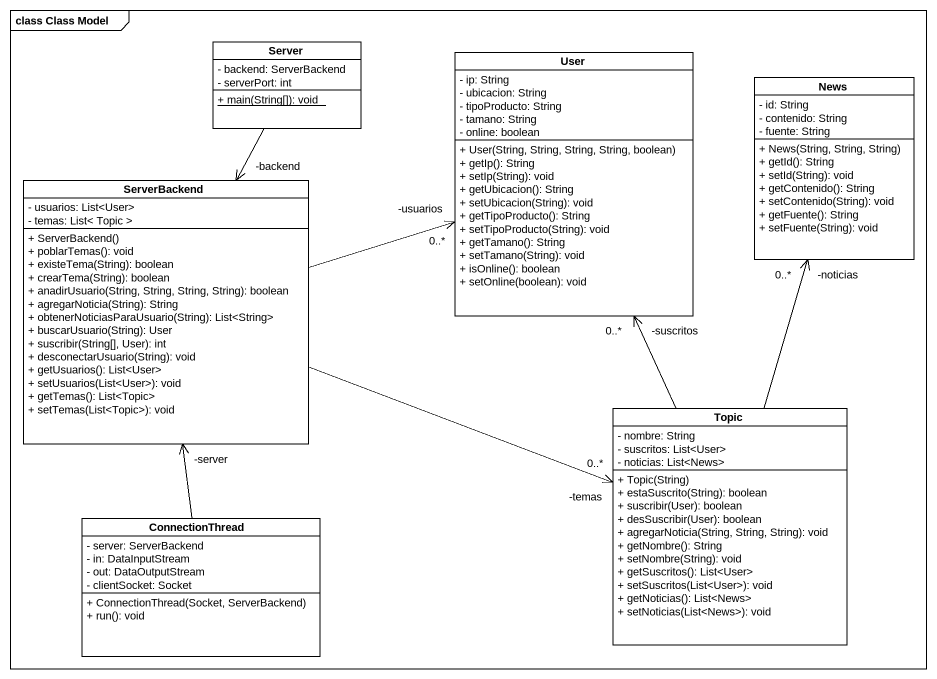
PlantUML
@startuml
mainframe class Class Model
hide circle
hide empty members
skinparam classAttributeIconSize 0
class Server {
  - backend: ServerBackend
  - serverPort: int
  {static} + main(String[]): void
}
class User {
  - ip: String
  - ubicacion: String
  - tipoProducto: String
  - tamano: String
  - online: boolean
  + User(String, String, String, String, boolean)
  + getIp(): String
  + setIp(String): void
  + getUbicacion(): String
  + setUbicacion(String): void
  + getTipoProducto(): String
  + setTipoProducto(String): void
  + getTamano(): String
  + setTamano(String): void
  + isOnline(): boolean
  + setOnline(boolean): void
}
class News {
  - id: String
  - contenido: String
  - fuente: String
  + News(String, String, String)
  + getId(): String
  + setId(String): void
  + getContenido(): String
  + setContenido(String): void
  + getFuente(): String
  + setFuente(String): void
}
class ServerBackend {
  - usuarios: List<User>
  - temas: List< Topic >
  + ServerBackend()
  + poblarTemas(): void
  + existeTema(String): boolean
  + crearTema(String): boolean
  + anadirUsuario(String, String, String, String): boolean
  + agregarNoticia(String): String
  + obtenerNoticiasParaUsuario(String): List<String>
  + buscarUsuario(String): User
  + suscribir(String[], User): int
  + desconectarUsuario(String): void
  + getUsuarios(): List<User>
  + setUsuarios(List<User>): void
  + getTemas(): List<Topic>
  + setTemas(List<Topic>): void
}
class Topic {
  - nombre: String
  - suscritos: List<User>
  - noticias: List<News>
  + Topic(String)
  + estaSuscrito(String): boolean
  + suscribir(User): boolean
  + desSuscribir(User): boolean
  + agregarNoticia(String, String, String): void
  + getNombre(): String
  + setNombre(String): void
  + getSuscritos(): List<User>
  + setSuscritos(List<User>): void
  + getNoticias(): List<News>
  + setNoticias(List<News>): void
}
class ConnectionThread {
  - server: ServerBackend
  - in: DataInputStream
  - out: DataOutputStream
  - clientSocket: Socket
  + ConnectionThread(Socket, ServerBackend)
  + run(): void
}
Server --> "-backend" ServerBackend
ServerBackend -right-> "-usuarios\n0..*" User
ServerBackend -right-> "-temas\n0..*" Topic
Topic -up-> "-suscritos\n0..*" User
Topic -up-> "-noticias\n0..*" News
ConnectionThread -up-> "-server" ServerBackend
@enduml
